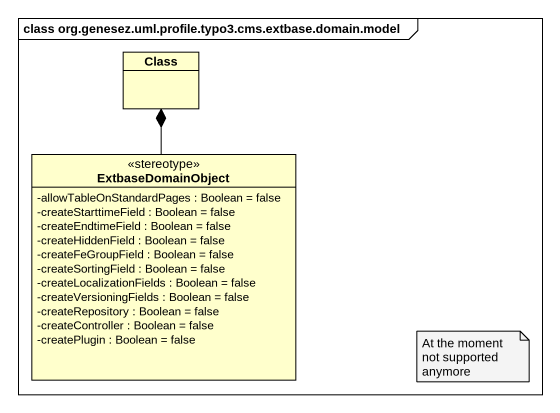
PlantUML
@startuml
mainframe class org.genesez.uml.profile.typo3.cms.extbase.domain.model
hide circle
hide empty members
skinparam classAttributeIconSize 0
class "Class" as Class_
class ExtbaseDomainObject <<stereotype>> {
  -allowTableOnStandardPages : Boolean = false
  -createStarttimeField : Boolean = false
  -createEndtimeField : Boolean = false
  -createHiddenField : Boolean = false
  -createFeGroupField : Boolean = false
  -createSortingField : Boolean = false
  -createLocalizationFields : Boolean = false
  -createVersioningFields : Boolean = false
  -createRepository : Boolean = false
  -createController : Boolean = false
  -createPlugin : Boolean = false
}
ExtbaseDomainObject -up-* Class_
note as N1
  At the moment not supported anymore
end note
@enduml
